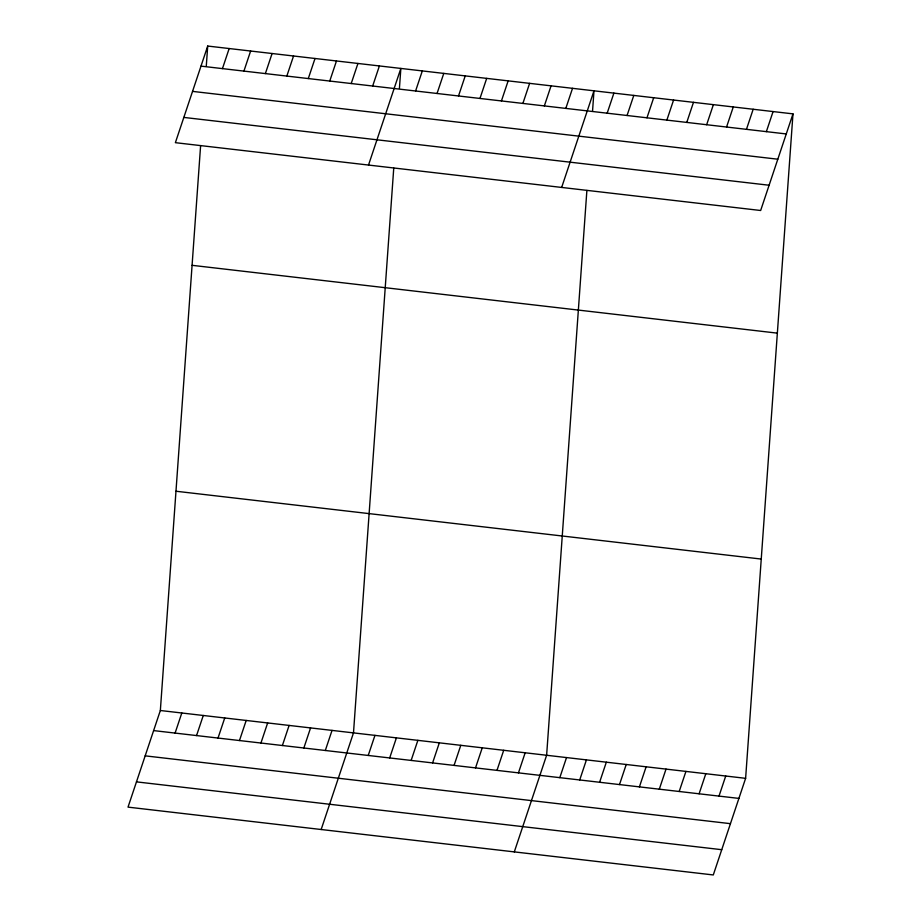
<?xml version="1.0" encoding="UTF-8"?>
<svg xmlns="http://www.w3.org/2000/svg" width="921" height="921" viewBox="0 0 921 921"><rect width="100%" height="100%" fill="white"/><g stroke="black" fill="none" stroke-linecap="round" stroke-linejoin="round"><path stroke-width="1.38" d="M792.981 113.87L760.654 210.495L175.381 142.674L207.709 46.05L792.981 113.87L745.619 778.326L713.291 874.95L128.019 807.13L160.346 710.505L200.605 145.714M206.292 65.978L207.709 46.05M393.751 168.094L353.491 732.886L321.164 829.51M399.426 88.358L400.854 68.43L368.515 165.055M586.884 190.474L546.625 755.266L514.298 851.89M592.571 110.739L593.987 90.811L561.66 187.435M222.456 68.615L229.168 48.537M243.915 71.101L250.627 51.023M265.375 73.588L272.086 53.51M286.834 76.075L293.546 55.997M308.293 78.561L315.017 58.483M329.753 81.048L336.476 60.97M351.212 83.535L357.935 63.457M372.671 86.021L379.394 65.944M175.094 733.081L181.805 712.992M196.553 735.568L203.276 715.479M415.59 90.995L422.313 70.917M218.012 738.055L224.736 717.966M437.049 93.482L443.772 73.404M239.472 740.542L246.195 720.452M458.508 95.968L465.232 75.89M260.931 743.028L267.654 722.939M479.968 98.455L486.691 78.377M282.39 745.515L289.113 725.426M501.427 100.942L508.15 80.864M303.849 748.002L310.573 727.912M522.886 103.428L529.61 83.351M325.309 750.488L332.032 730.399M544.346 105.915L551.069 85.837M565.805 108.402L572.528 88.324M368.227 755.45L374.951 735.372M389.687 757.937L396.41 737.859M607.169 113.191L613.893 93.113M411.146 760.424L417.869 740.346M627.063 115.505L633.786 95.416M646.968 117.807L653.691 97.73M432.605 762.91L439.329 742.833M666.862 120.11L673.585 100.032M454.065 765.397L460.788 745.319M686.767 122.424L693.478 102.335M475.524 767.884L482.247 747.806M706.66 124.726L713.384 104.649M496.983 770.37L503.706 750.293M726.565 127.029L733.277 106.951M518.454 772.857L525.166 752.779M746.459 129.331L753.182 109.254M766.364 131.645L773.076 111.556M559.807 777.658L566.53 757.569M579.712 779.96L586.424 759.883M599.606 782.263L606.329 762.185M619.499 784.577L626.222 764.488M639.404 786.879L646.128 766.802M659.298 789.182L666.021 769.104M679.203 791.484L685.926 771.407M699.097 793.798L705.82 773.709M719.002 796.101L725.725 776.023M200.997 66.128L786.258 133.948M192.547 91.386L777.808 159.206M183.832 117.416L769.104 185.236M192.086 265.317L777.347 333.137M175.98 491.238L761.253 559.059M160.346 710.505L745.619 778.326M153.634 730.595L738.895 798.403M145.184 755.853L730.445 823.662M136.469 781.871L721.742 849.692"/></g></svg>
